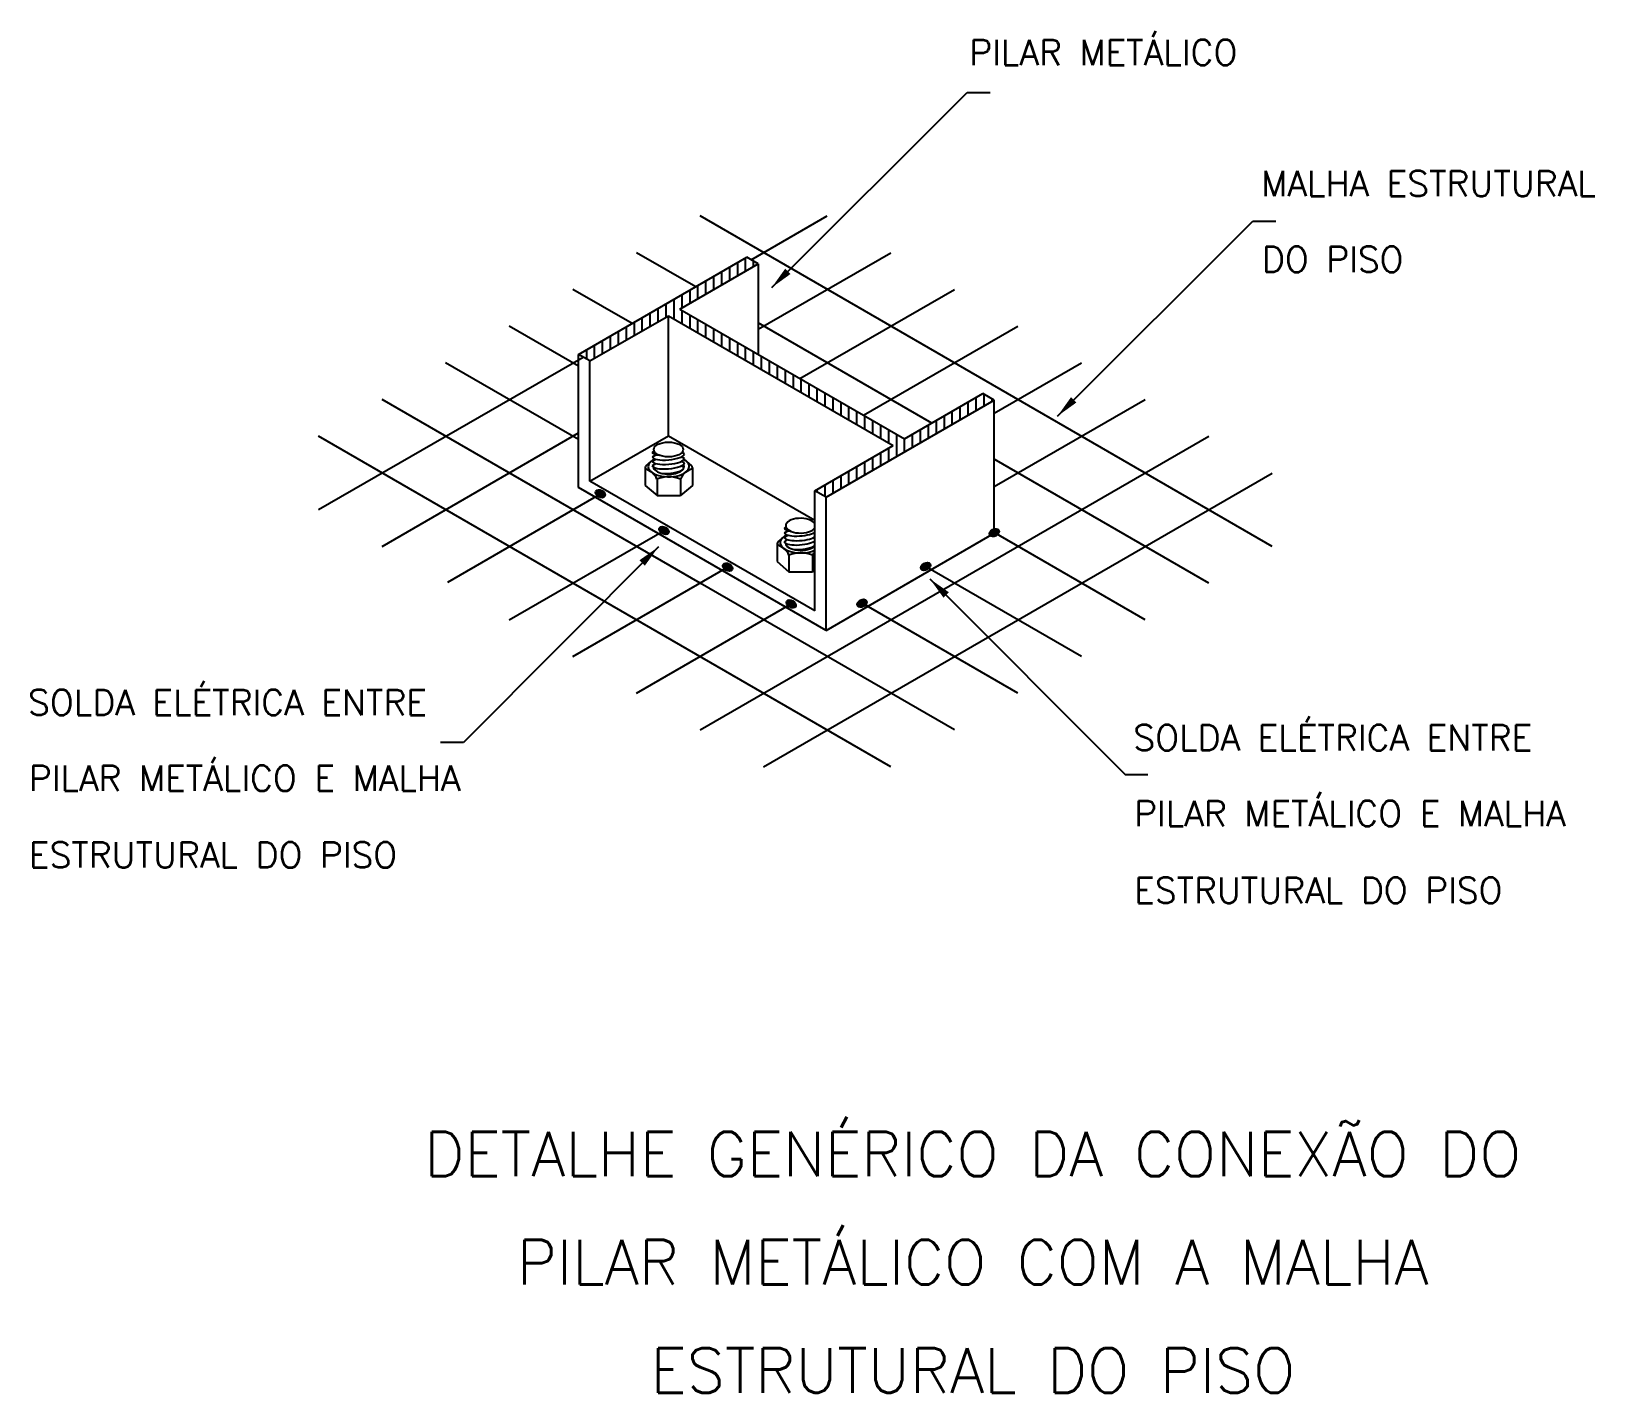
# Model space of a CAD drawing. Header units: millimetres. Extents: x -6544.1 to -6531.8, y -4696.9 to -4686.2.
import ezdxf
from ezdxf.enums import TextEntityAlignment as Align

# ---------------------------------------------------------------- set-up
doc = ezdxf.new("R2010")
doc.units = ezdxf.units.MM
doc.header["$LTSCALE"] = 10
doc.layers.add('Termotécnica', color=7, linetype='Continuous')
doc.styles.add('r140', font='romans.shx')
doc.styles.add('r80', font='romans.shx')
pattern_1 = [(90, (-6655.047154, -4775.646416), (-0.0125, 8e-19), [])]

msp = doc.modelspace()

# ---------------------------------------------------------------- hatches: boundary and pattern name
at = {"layer": 'Termotécnica'}
h = msp.add_hatch(dxfattribs=at)
h.set_pattern_fill('ANSI31', color=1, scale=0.5, angle=45, style=0)
h.set_pattern_definition([(90, (-6654.868137, -4775.36376), (-0.0625, 0), [])])
h.paths.add_polyline_path([(-6537.918, -4689.789), (-6537.94, -4689.814), (-6537.861, -4689.859), (-6536.538, -4689.095), (-6536.627, -4689.044), (-6537.244, -4689.4), (-6539.012, -4688.379), (-6538.395, -4688.023), (-6538.484, -4687.972), (-6539.807, -4688.736), (-6539.718, -4688.787), (-6539.101, -4688.431), (-6537.333, -4689.451)])
h = msp.add_hatch(dxfattribs=at)
h.set_pattern_fill('ANSI31', color=1, scale=0.1, angle=45, style=0)
h.set_pattern_definition(pattern_1)
edge = h.paths.add_edge_path()
edge.add_ellipse((-6539.635, -4689.831), major_axis=(-0.0351, 0.0202), ratio=0.678761, start_angle=0, end_angle=360)
h = msp.add_hatch(dxfattribs=at)
h.set_pattern_fill('ANSI31', color=1, scale=0.1, angle=45, style=0)
h.set_pattern_definition([(90, (-6654.547154, -4775.935091), (-0.0125, 0), [])])
edge = h.paths.add_edge_path()
edge.add_ellipse((-6539.135, -4690.12), major_axis=(-0.0351, 0.0202), ratio=0.678761, start_angle=0, end_angle=68.6006)
edge.add_ellipse((-6539.135, -4690.12), major_axis=(-0.0351, 0.0202), ratio=0.678761, start_angle=68.6006, end_angle=360)
h = msp.add_hatch(dxfattribs=at)
h.set_pattern_fill('ANSI31', color=1, scale=0.1, angle=45, style=0)
h.set_pattern_definition([(90, (-6654.007404, -4775.092015), (-0.0125, 0), [])])
edge = h.paths.add_edge_path()
edge.add_ellipse((-6536.538, -4690.137), major_axis=(0.0351, 0.0202), ratio=0.678761, start_angle=0, end_angle=291.3994)
edge.add_ellipse((-6536.538, -4690.137), major_axis=(0.0351, 0.0202), ratio=0.678761, start_angle=291.3994, end_angle=360)
h = msp.add_hatch(dxfattribs=at)
h.set_pattern_fill('ANSI31', color=1, scale=0.1, angle=45, style=0)
h.set_pattern_definition([(90, (-6654.047154, -4776.223766), (-0.0125, 0), [])])
edge = h.paths.add_edge_path()
edge.add_ellipse((-6538.635, -4690.408), major_axis=(-0.0351, 0.0202), ratio=0.678761, start_angle=0, end_angle=68.6006)
edge.add_ellipse((-6538.635, -4690.408), major_axis=(-0.0351, 0.0202), ratio=0.678761, start_angle=68.6006, end_angle=360)
h = msp.add_hatch(dxfattribs=at)
h.set_pattern_fill('ANSI31', color=1, scale=0.1, angle=45, style=0)
h.set_pattern_definition([(90, (-6654.547154, -4775.357741), (-0.0125, 0), [])])
edge = h.paths.add_edge_path()
edge.add_ellipse((-6537.078, -4690.403), major_axis=(0.0351, 0.0202), ratio=0.678761, start_angle=0, end_angle=291.3994)
edge.add_ellipse((-6537.078, -4690.403), major_axis=(0.0351, 0.0202), ratio=0.678761, start_angle=291.3994, end_angle=360)
h = msp.add_hatch(dxfattribs=at)
h.set_pattern_fill('ANSI31', color=1, scale=0.1, angle=45, style=0)
h.set_pattern_definition([(90, (-6653.547154, -4776.512441), (-0.0125, 0), [])])
edge = h.paths.add_edge_path()
edge.add_ellipse((-6538.135, -4690.697), major_axis=(-0.0351, 0.0202), ratio=0.678761, start_angle=0, end_angle=68.6006)
edge.add_ellipse((-6538.135, -4690.697), major_axis=(-0.0351, 0.0202), ratio=0.678761, start_angle=68.6006, end_angle=360)
h = msp.add_hatch(dxfattribs=at)
h.set_pattern_fill('ANSI31', color=1, scale=0.1, angle=45, style=0)
h.set_pattern_definition(pattern_1)
edge = h.paths.add_edge_path()
edge.add_ellipse((-6537.578, -4690.692), major_axis=(0.0351, 0.0202), ratio=0.678761, start_angle=0, end_angle=291.3994)
edge.add_ellipse((-6537.578, -4690.692), major_axis=(0.0351, 0.0202), ratio=0.678761, start_angle=291.3994, end_angle=360)

# ---------------------------------------------------------------- linework, layer by layer
at = {"layer": 'Termotécnica', "color": 2}
for p, q in [((-6538.288, -4688.21), (-6536.751, -4686.676)), ((-6536.751, -4686.676), (-6536.57, -4686.676)), ((-6536.041, -4689.221), (-6534.504, -4687.687)), ((-6534.504, -4687.687), (-6534.324, -4687.687)), ((-6539.807, -4688.736), (-6538.484, -4687.972)), ((-6538.395, -4688.023), (-6538.484, -4687.972)), ((-6538.395, -4688.023), (-6538.484, -4687.972)), ((-6539.012, -4688.379), (-6538.395, -4688.023)), ((-6538.395, -4688.023), (-6538.395, -4688.736)), ((-6539.718, -4688.787), (-6539.101, -4688.431)), ((-6539.101, -4689.375), (-6539.101, -4688.431)), ((-6539.101, -4688.431), (-6537.333, -4689.451)), ((-6539.012, -4688.379), (-6537.244, -4689.4)), ((-6539.718, -4688.787), (-6539.807, -4688.736)), ((-6539.807, -4689.782), (-6539.807, -4688.736)), ((-6539.718, -4689.731), (-6539.718, -4688.787)), ((-6537.861, -4689.859), (-6536.538, -4689.095)), ((-6537.244, -4689.4), (-6536.627, -4689.044)), ((-6536.538, -4689.095), (-6536.627, -4689.044)), ((-6536.538, -4690.142), (-6536.538, -4689.095)), ((-6539.718, -4689.731), (-6539.101, -4689.375)), ((-6539.101, -4689.375), (-6537.95, -4690.039)), ((-6537.95, -4689.808), (-6537.333, -4689.451)), ((-6539.211, -4689.554), (-6539.277, -4689.611)), ((-6539.226, -4689.504), (-6539.213, -4689.496)), ((-6539.226, -4689.54), (-6539.199, -4689.524)), ((-6539.226, -4689.575), (-6539.199, -4689.559)), ((-6539.226, -4689.61), (-6539.199, -4689.594)), ((-6538.975, -4689.553), (-6539.001, -4689.543)), ((-6538.975, -4689.588), (-6539.001, -4689.578)), ((-6538.975, -4689.518), (-6538.996, -4689.509)), ((-6538.976, -4689.561), (-6538.918, -4689.611)), ((-6539.283, -4689.625), (-6539.283, -4689.766)), ((-6539.212, -4689.637), (-6539.199, -4689.629)), ((-6539.19, -4689.715), (-6539.19, -4689.846)), ((-6539.005, -4689.715), (-6539.005, -4689.846)), ((-6538.977, -4689.623), (-6539.001, -4689.613)), ((-6538.912, -4689.625), (-6538.912, -4689.766)), ((-6537.861, -4690.906), (-6539.807, -4689.782)), ((-6537.95, -4690.752), (-6539.718, -4689.731)), ((-6539.283, -4689.766), (-6539.19, -4689.846)), ((-6539.19, -4689.846), (-6539.005, -4689.846)), ((-6538.912, -4689.766), (-6539.005, -4689.846)), ((-6537.861, -4689.859), (-6537.95, -4689.808)), ((-6537.95, -4690.752), (-6537.95, -4689.808)), ((-6537.861, -4690.906), (-6537.861, -4689.859)), ((-6538.174, -4690.153), (-6538.239, -4690.21)), ((-6538.189, -4690.103), (-6538.175, -4690.095)), ((-6538.189, -4690.138), (-6538.161, -4690.122)), ((-6538.189, -4690.173), (-6538.161, -4690.157)), ((-6538.189, -4690.208), (-6538.161, -4690.192)), ((-6537.95, -4690.146), (-6537.963, -4690.141)), ((-6537.95, -4690.182), (-6537.963, -4690.176)), ((-6537.95, -4690.217), (-6537.963, -4690.212)), ((-6537.95, -4690.111), (-6537.958, -4690.108)), ((-6537.861, -4690.906), (-6536.538, -4690.142)), ((-6539.179, -4690.249), (-6540.713, -4691.786)), ((-6538.246, -4690.224), (-6538.246, -4690.364)), ((-6538.174, -4690.235), (-6538.161, -4690.228)), ((-6538.153, -4690.314), (-6538.153, -4690.445)), ((-6537.967, -4690.314), (-6537.967, -4690.445)), ((-6538.246, -4690.364), (-6538.153, -4690.445)), ((-6538.153, -4690.445), (-6537.967, -4690.445)), ((-6537.95, -4690.43), (-6537.967, -4690.445)), ((-6537.044, -4690.501), (-6535.51, -4692.038)), ((-6540.713, -4691.786), (-6540.893, -4691.786)), ((-6535.51, -4692.038), (-6535.33, -4692.038))]:
    msp.add_line(p, q, dxfattribs=at)
at = {"layer": 'Termotécnica', "color": 6}
for p, q in [((-6534.352, -4690.245), (-6538.852, -4687.647)), ((-6538.449, -4687.992), (-6537.852, -4687.647)), ((-6538.886, -4688.204), (-6539.352, -4687.936)), ((-6538.395, -4688.538), (-6537.352, -4687.936)), ((-6539.386, -4688.493), (-6539.852, -4688.224)), ((-6538.066, -4688.925), (-6536.852, -4688.224)), ((-6537.03, -4689.276), (-6538.395, -4688.488)), ((-6539.807, -4688.827), (-6540.352, -4688.513)), ((-6537.566, -4689.214), (-6536.352, -4688.513)), ((-6541.852, -4689.956), (-6539.772, -4688.756)), ((-6539.807, -4689.405), (-6540.852, -4688.802)), ((-6536.538, -4689.198), (-6535.852, -4688.802)), ((-6538.852, -4690.534), (-6541.352, -4689.09)), ((-6536.538, -4689.775), (-6535.352, -4689.09)), ((-6541.352, -4690.245), (-6539.807, -4689.353)), ((-6537.352, -4691.977), (-6541.852, -4689.379)), ((-6538.852, -4691.688), (-6534.852, -4689.379)), ((-6534.852, -4690.534), (-6536.538, -4689.56)), ((-6538.352, -4691.977), (-6534.352, -4689.668)), ((-6540.836, -4690.525), (-6539.635, -4689.831)), ((-6540.352, -4690.822), (-6539.135, -4690.12)), ((-6535.352, -4690.822), (-6536.538, -4690.137)), ((-6539.852, -4691.111), (-6538.635, -4690.408)), ((-6535.852, -4691.111), (-6537.078, -4690.403)), ((-6536.852, -4691.688), (-6538.852, -4690.534)), ((-6539.352, -4691.4), (-6538.135, -4690.697)), ((-6536.352, -4691.4), (-6537.578, -4690.692))]:
    msp.add_line(p, q, dxfattribs=at)
at = {"layer": 'Termotécnica', "color": 3}
for p, q in [((-6538.998, -4689.542), (-6538.995, -4689.545)), ((-6537.961, -4690.141), (-6537.958, -4690.143))]:
    msp.add_line(p, q, dxfattribs=at)
at = {"layer": 'Termotécnica', "color": 1}
msp.add_line((-6537.94, -4689.814), (-6537.918, -4689.789), dxfattribs=at)
at = {"layer": 'Termotécnica', "color": 2}
for centre, radius, start, end in [((-6539.264, -4689.625), 0.0185, 130.8835, 180), ((-6539.322, -4689.774), 0.144, 23.8935, 74.4182), ((-6539.098, -4689.945), 0.247, 67.9752, 112.0031), ((-6538.874, -4689.773), 0.143, 105.499, 156.1892), ((-6538.931, -4689.625), 0.0185, 0, 49.1154), ((-6538.227, -4690.224), 0.0185, 130.8835, 180), ((-6538.284, -4690.372), 0.144, 23.8935, 74.4182), ((-6538.06, -4690.543), 0.247, 67.9752, 112.0031), ((-6537.836, -4690.372), 0.143, 142.596, 156.1892)]:
    msp.add_arc(centre, radius, start, end, dxfattribs=at)
msp.add_ellipse((-6539.1, -4689.483), major_axis=(-0.116, 0), ratio=0.500279, dxfattribs=at)
for centre, major_axis, start_param, end_param in [((-6539.098, -4689.617), (-0.161, 0), 5.434968, 10.155107), ((-6539.098, -4689.617), (-0.121, 0), 0.054577, 3.421654), ((-6539.098, -4689.617), (-0.121, 0), 5.834135, 6.051587), ((-6538.062, -4690.082), (-0.116, 0), 3.418722, 9.155539), ((-6538.06, -4690.216), (-0.161, 0), 5.434968, 8.596674), ((-6538.06, -4690.216), (-0.121, 0), 5.834135, 6.051587), ((-6538.06, -4690.216), (-0.121, 0), 0.054577, 2.686209)]:
    msp.add_ellipse(centre, major_axis=major_axis, ratio=0.500279, start_param=start_param, end_param=end_param, dxfattribs=at)
at = {"layer": 'Termotécnica', "color": 1}
for centre, major_axis, ratio, start_param, end_param in [((-6539.101, -4689.494), (0.126, 0.01), 0.279135, 3.141593, 4.075976), ((-6539.101, -4689.599), (-0.126, -0.011), 0.281547, 0, 3.124318), ((-6539.1, -4689.529), (-0.126, -0.011), 0.281547, 0, 3.124318), ((-6539.1, -4689.564), (-0.126, -0.011), 0.281547, 0, 3.124318), ((-6539.1, -4689.635), (-0.126, -0.01), 0.279135, 1.113206, 2.629751), ((-6538.063, -4690.092), (0.126, 0.01), 0.279135, 3.141593, 4.075976), ((-6538.062, -4690.127), (-0.126, -0.011), 0.281547, 0, 2.638195), ((-6538.062, -4690.163), (-0.126, -0.011), 0.281547, 0, 2.636517), ((-6538.063, -4690.197), (-0.126, -0.011), 0.281547, 0, 2.650594), ((-6538.062, -4690.233), (-0.126, -0.01), 0.279135, 1.113206, 2.629751)]:
    msp.add_ellipse(centre, major_axis=major_axis, ratio=ratio, start_param=start_param, end_param=end_param, dxfattribs=at)
at = {"layer": 'Termotécnica', "color": 3}
for centre, major_axis in [((-6539.635, -4689.831), (-0.0351, 0.0202)), ((-6539.135, -4690.12), (-0.0351, 0.0202)), ((-6536.538, -4690.137), (0.0351, 0.0202)), ((-6538.635, -4690.408), (-0.0351, 0.0202)), ((-6537.078, -4690.403), (0.0351, 0.0202)), ((-6538.135, -4690.697), (-0.0351, 0.0202)), ((-6537.578, -4690.692), (0.0351, 0.0202))]:
    msp.add_ellipse(centre, major_axis=major_axis, ratio=0.678761, dxfattribs=at)
at = {"layer": 'Termotécnica', "color": 2}
for points in [[(-6538.182, -4688.061), (-6538.14, -4688.103), (-6538.288, -4688.21)], [(-6535.935, -4689.072), (-6535.893, -4689.114), (-6536.041, -4689.221)], [(-6539.328, -4690.354), (-6539.286, -4690.397), (-6539.179, -4690.249)], [(-6536.895, -4690.606), (-6536.937, -4690.649), (-6537.044, -4690.501)]]:
    msp.add_solid(points, dxfattribs=at)

# ---------------------------------------------------------------- texts
at = {"layer": 'Termotécnica', "color": 2, "style": 'r80'}
for s, p in [('PILAR METÁLICO', (-6536.735, -4686.461)), ('MALHA ESTRUTURAL', (-6534.44, -4687.492)), ('DO PISO', (-6534.434, -4688.088)), ('SOLDA ELÉTRICA ENTRE', (-6544.136, -4691.572)), ('SOLDA ELÉTRICA ENTRE', (-6535.445, -4691.849)), ('PILAR METÁLICO E MALHA', (-6544.13, -4692.168)), ('PILAR METÁLICO E MALHA', (-6535.439, -4692.445)), ('ESTRUTURAL DO PISO', (-6544.13, -4692.771)), ('ESTRUTURAL DO PISO', (-6535.439, -4693.049))]:
    msp.add_text(s, height=0.2, dxfattribs=at).set_placement(p)
at = {"layer": 'Termotécnica', "color": 5, "style": 'r140'}
for s, p in [('DETALHE GENÉRICO DA CONEXÃO DO', (-6536.707, -4695.302)), ('PILAR METÁLICO COM A MALHA', (-6536.707, -4696.153)), ('ESTRUTURAL DO PISO', (-6536.707, -4697.004))]:
    msp.add_text(s, height=0.35, dxfattribs=at).set_placement(p, align=Align.BOTTOM_CENTER)

doc.saveas('drawing.dxf')
